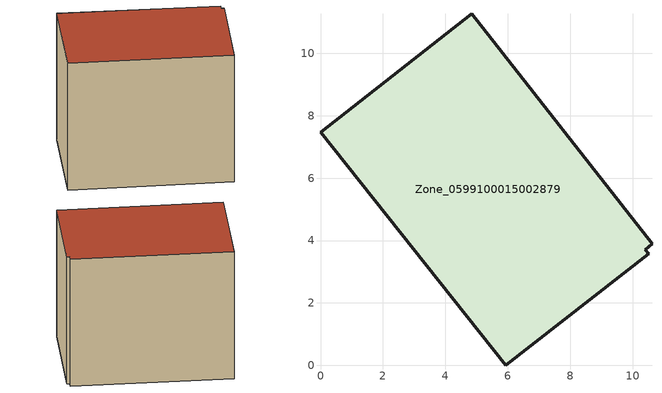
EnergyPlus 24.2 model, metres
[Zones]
Zone_0599100015002879
 floor ground (C_G): 0,7.47 4.85,11.27 10.62,3.89 10.4,3.71 10.51,3.57 5.94,0 z0.77
 wall outside (C_F): 4.85,11.27 0,7.47 5.94,0 10.51,3.57 10.4,3.71 10.62,3.89 4.85,11.27 z0.77:8.93
 roof outside (C_R): 0,7.47 5.94,0 10.51,3.57 10.4,3.71 10.62,3.89 4.85,11.27 z8.93
[BUILDING]
Pand.0599100015002879: North Axis=0; Terrain=City; Loads Convergence Tolerance Value=0.04; Temperature Convergence Tolerance Value=0.4; Solar Distribution=FullExterior; Maximum Number of Warmup Days=25; Minimum Number of Warmup Days=1
[Site:Location]
Rotterdam.The.Hague.AP_ZH_NLD Design_Conditions: Latitude=51.96; Longitude=4.45; Time Zone=1; Elevation=-4.5
[SITE:GROUNDTEMPERATURE:BUILDINGSURFACE]
18, 18, 18, 18, 18, 18, 18, 18, 18, 18, 18, 18
[MATERIAL] Thermal Absorptance=0.9; Solar Absorptance=0.7; Visible Absorptance=0.7
Name | Roughness | Thickness | Conductivity | Density | Specific Heat
G.TC.1975-1991 | MediumSmooth | 0.15 | 0.288461 | 540 | 1210
F.TC.1975-1991 | Rough | 0.3 | 0.230769 | 1920 | 840
R.TC.1975-1991 | MediumRough | 0.2 | 0.153846 | 1500 | 1000
[CONSTRUCTION]
C_G: G.TC.1975-1991
C_F: F.TC.1975-1991
C_R: R.TC.1975-1991
[ZONE]
Zone_0599100015002879: Type=1; Multiplier=1; Ceiling Height=Autocalculate; Volume=Autocalculate; Floor Area=autocalculate; Part of Total Floor Area=Yes
[ZONEINFILTRATION:DESIGNFLOWRATE]
Infil_Zone_0599100015002879: Zone or ZoneList or Space or SpaceList=Zone_0599100015002879; Schedule=AlwaysOn; Design Flow Rate Calculation Method=Flow/Area; Flow Rate per Floor Area=0.003; Constant Term Coefficient=1; Temperature Term Coefficient=0; Velocity Term Coefficient=0; Velocity Squared Term Coefficient=0
[HVACTEMPLATE:ZONE:IDEALLOADSAIRSYSTEM]
Zone_0599100015002879: Maximum Heating Supply Air Temperature=50; Minimum Cooling Supply Air Temperature=13; Maximum Heating Supply Air Humidity Ratio=0.0156; Minimum Cooling Supply Air Humidity Ratio=0.0077; Heating Limit=NoLimit; Cooling Limit=NoLimit; Dehumidification Control Type=ConstantSensibleHeatRatio; Cooling Sensible Heat Ratio=0.7; Dehumidification Setpoint=60; Humidification Control Type=None; Humidification Setpoint=30; Outdoor Air Method=None; Outdoor Air Flow Rate per Person=0.00944; Outdoor Air Flow Rate per Zone Floor Area=0; Outdoor Air Flow Rate per Zone=0; Demand Controlled Ventilation Type=None; Outdoor Air Economizer Type=NoEconomizer; Heat Recovery Type=None; Sensible Heat Recovery Effectiveness=0.7; Latent Heat Recovery Effectiveness=0.65
[ZONECONTROL:THERMOSTAT]
ThermostatControl_Zone_0599100015002879: Zone or ZoneList=Zone_0599100015002879; Control Type Schedule=DualSetpointControlType; Control 1=Thermostat_Zone_0599100015002879; Temperature Difference Between Cutout And Setpoint=0
[THERMOSTATSETPOINT:DUALSETPOINT]
Thermostat_Zone_0599100015002879: Heating Setpoint Temperature Schedule=HeatingSetpoint_Zone_0599100015002879; Cooling Setpoint Temperature Schedule=CoolingSetpoint_Zone_0599100015002879
[SCHEDULE:COMPACT]
HeatingSetpoint_Zone_0599100015002879: Through: 12/31, For: AllDays, Until: 24:00, 21
CoolingSetpoint_Zone_0599100015002879: Through: 12/31, For: AllDays, Until: 24:00, 24
DualSetpointControlType: Through: 12/31, For: AllDays, Until: 24:00, 4
AlwaysOn: Through: 12/31, For: AllDays, Until: 24:00, 1
